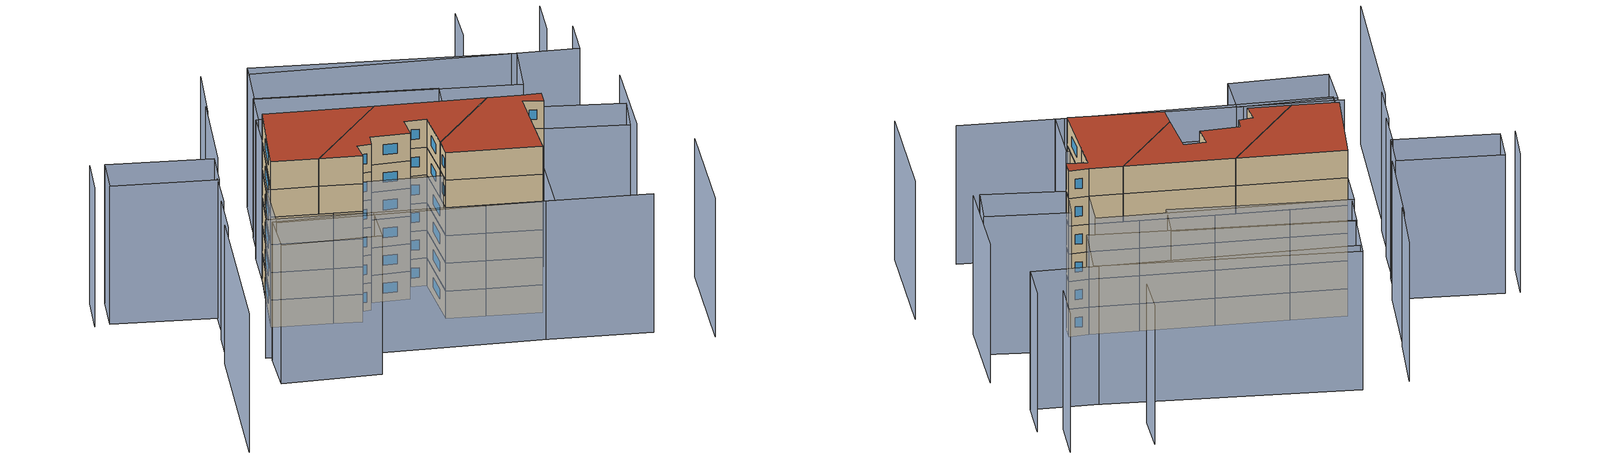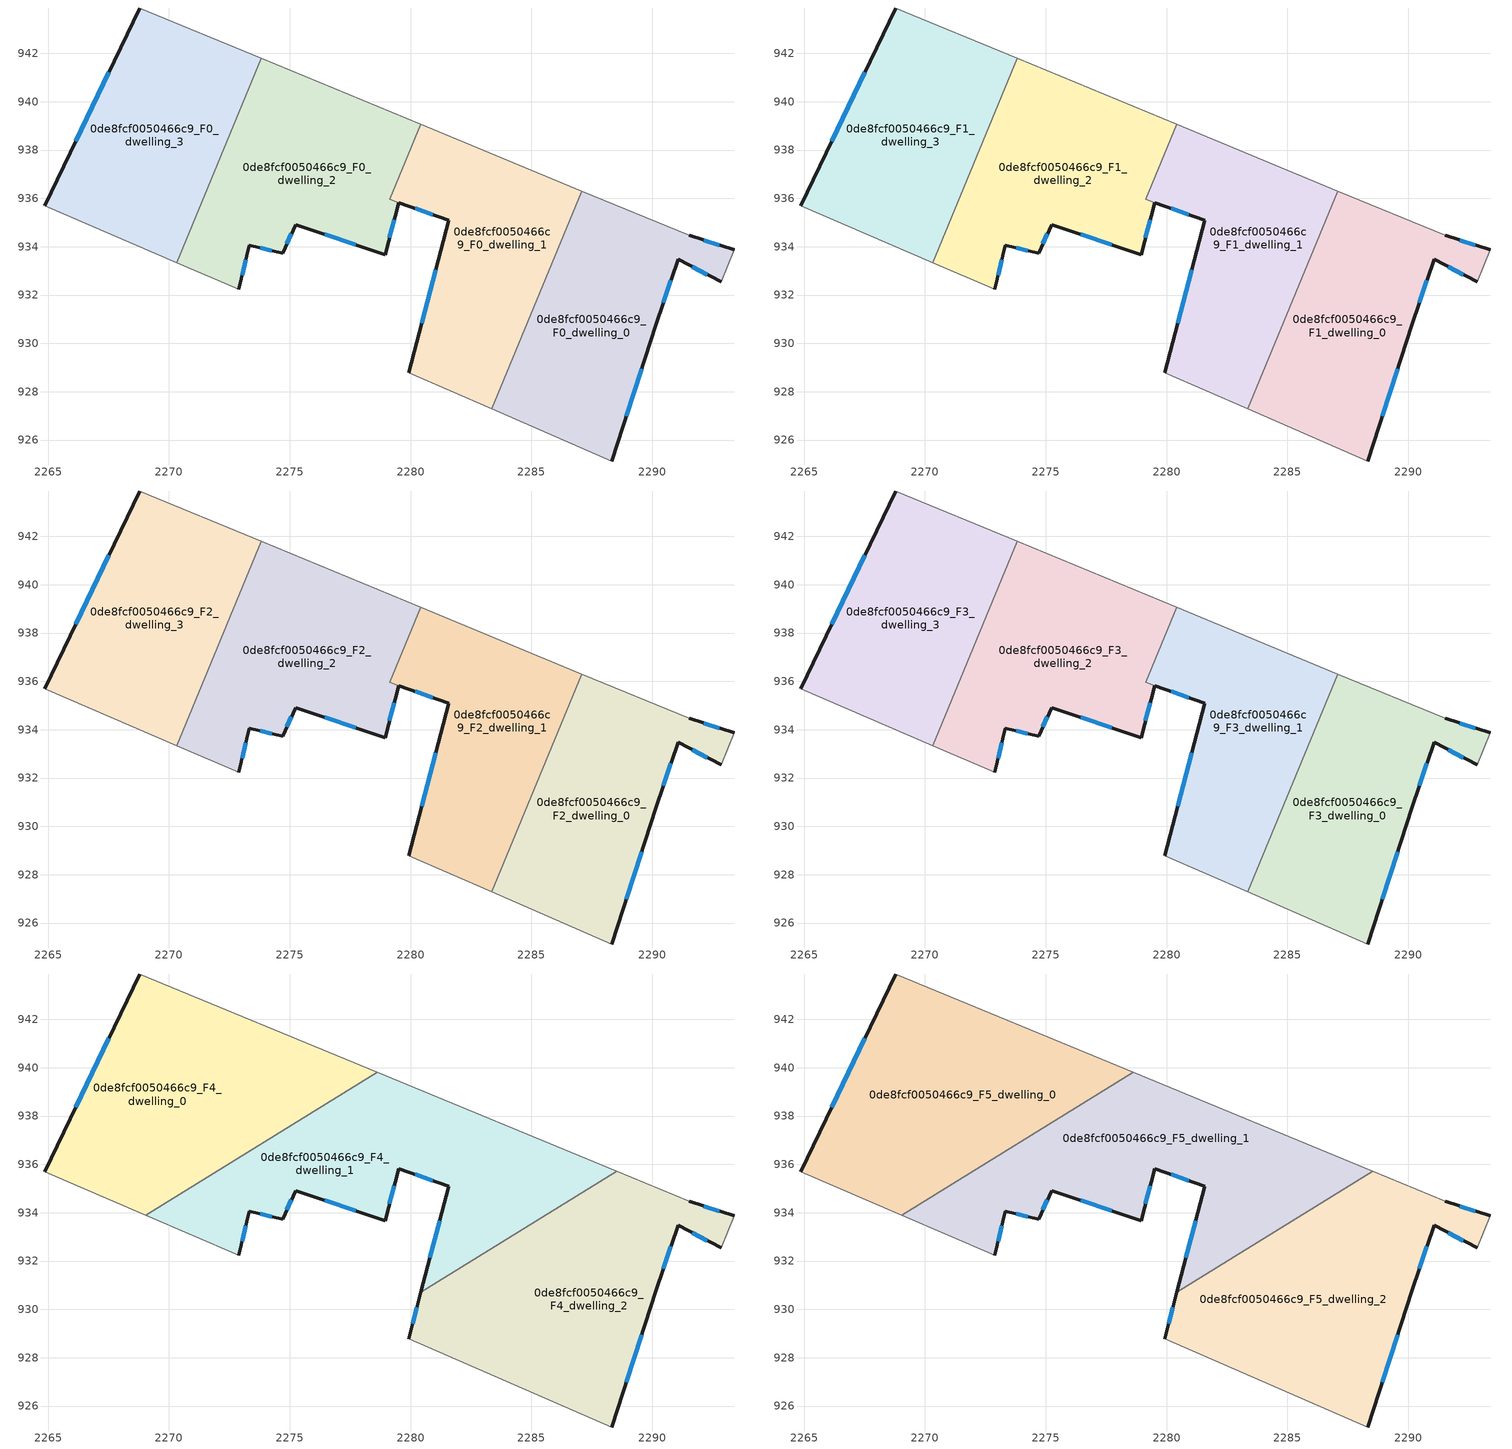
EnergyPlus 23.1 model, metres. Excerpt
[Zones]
0de8fcf0050466c9_F0_dwelling_0
 floor ground (EU_floor_Construction): 2293.38,933.87 2292.85,932.55 2291.07,933.48 2290.16,930.8 2288.32,925.13 2283.36,927.29 2287.09,936.3 2291.53,934.47 z0
 wall outside (EU_wall_Construction): 2288.32,925.13 2290.16,930.8 2291.07,933.48 2292.85,932.55 / 2293.38,933.87 2291.53,934.47 z0:3
 wall adiabatic (EU_wall_Construction): 2283.36,927.29 2288.32,925.13 / 2291.53,934.47 2287.09,936.3 / 2292.85,932.55 2293.38,933.87 z0:3
 wall to 0de8fcf0050466c9_F0_dwelling_1 (EU_wall_Construction): 2287.09,936.3 2283.36,927.29 z0:3
 window (EU_Window_Construction): 2291.65,933.17 2292.27,932.85 / 2290.46,931.67 2290.77,932.61 / 2288.92,926.98 2289.56,928.96 / 2292.78,934.07 2292.13,934.27 z0.98:2.02
0de8fcf0050466c9_F0_dwelling_1
 floor ground (EU_floor_Construction): 2287.09,936.3 2283.36,927.29 2279.92,928.79 2281.58,935.09 2279.52,935.82 2279.14,935.96 2280.43,939.06 z0
 wall outside (EU_wall_Construction): 2279.52,935.82 2281.58,935.09 2279.92,928.79 z0:3
 wall to 0de8fcf0050466c9_F0_dwelling_2 (EU_wall_Construction): 2279.14,935.96 2279.51,935.83 / 2280.43,939.06 2279.15,935.96 z0:3
 wall adiabatic (EU_wall_Construction): 2287.09,936.3 2280.43,939.06 / 2279.92,928.79 2283.36,927.29 z0:3
 window (EU_Window_Construction): 2281.04,933.04 2280.46,930.84 / 2280.19,935.59 2280.91,935.33 z0.98:2.02
0de8fcf0050466c9_F0_dwelling_2
 floor ground (EU_floor_Construction): 2280.43,939.06 2279.14,935.96 2279.51,935.83 2278.94,933.67 2275.24,934.92 2274.71,933.74 2273.32,934.07 2272.89,932.24 2270.32,933.34 2273.82,941.79 z0
 wall outside (EU_wall_Construction): 2272.89,932.24 2273.32,934.07 2274.71,933.74 2275.24,934.92 2278.94,933.67 2279.51,935.83 z0:3
 wall adiabatic (EU_wall_Construction): 2270.32,933.34 2272.89,932.24 / 2280.43,939.06 2273.82,941.79 z0:3
 wall to 0de8fcf0050466c9_F0_dwelling_3 (EU_wall_Construction): 2273.82,941.79 2270.32,933.34 z0:3
 window (EU_Window_Construction): 2276.45,934.51 2277.74,934.08 / 2274.89,934.12 2275.07,934.53 / 2273.78,933.96 2274.26,933.84 / 2273.03,932.83 2273.18,933.47 / 2279.13,934.37 2279.33,935.13 z0.98:2.02
0de8fcf0050466c9_F0_dwelling_3
 floor ground (EU_floor_Construction): 2273.82,941.79 2270.32,933.34 2264.87,935.7 2268.79,943.88 z0
 wall outside (EU_wall_Construction): 2268.79,943.88 2264.87,935.7 z0:3
 wall adiabatic (EU_wall_Construction): 2273.82,941.79 2268.79,943.88 / 2264.87,935.7 2270.32,933.34 z0:3
 window (EU_Window_Construction): 2267.51,941.22 2266.15,938.36 z0.98:2.02
0de8fcf0050466c9_F1_dwelling_0
 floor to 0de8fcf0050466c9_F0_dwelling_0 (EU_floor_Construction): 2293.38,933.87 2292.85,932.55 2291.07,933.48 2290.16,930.8 2288.32,925.13 2283.36,927.29 2287.09,936.3 2291.53,934.47 z3
 wall outside (EU_wall_Construction): 2288.32,925.13 2290.16,930.8 2291.07,933.48 2292.85,932.55 / 2293.38,933.87 2291.53,934.47 z3:6
 wall adiabatic (EU_wall_Construction): 2283.36,927.29 2288.32,925.13 / 2291.53,934.47 2287.09,936.3 / 2292.85,932.55 2293.38,933.87 z3:6
 wall to 0de8fcf0050466c9_F1_dwelling_1 (EU_wall_Construction): 2287.09,936.3 2283.36,927.29 z3:6
 window (EU_Window_Construction): 2291.65,933.17 2292.27,932.85 / 2290.46,931.67 2290.77,932.61 / 2288.92,926.98 2289.56,928.96 / 2292.78,934.07 2292.13,934.27 z3.98:5.02
0de8fcf0050466c9_F1_dwelling_1
 floor to 0de8fcf0050466c9_F0_dwelling_1 (EU_floor_Construction): 2287.09,936.3 2283.36,927.29 2279.92,928.79 2281.58,935.09 2279.52,935.82 2279.14,935.96 2280.43,939.06 z3
 wall outside (EU_wall_Construction): 2279.52,935.82 2281.58,935.09 2279.92,928.79 z3:6
 wall to 0de8fcf0050466c9_F1_dwelling_2 (EU_wall_Construction): 2279.14,935.96 2279.51,935.83 / 2280.43,939.06 2279.15,935.96 z3:6
 wall adiabatic (EU_wall_Construction): 2287.09,936.3 2280.43,939.06 / 2279.92,928.79 2283.36,927.29 z3:6
 window (EU_Window_Construction): 2281.04,933.04 2280.46,930.84 / 2280.19,935.59 2280.91,935.33 z3.98:5.02
0de8fcf0050466c9_F1_dwelling_2
 floor to 0de8fcf0050466c9_F0_dwelling_2 (EU_floor_Construction): 2280.43,939.06 2279.14,935.96 2279.51,935.83 2278.94,933.67 2275.24,934.92 2274.71,933.74 2273.32,934.07 2272.89,932.24 2270.32,933.34 2273.82,941.79 z3
 wall outside (EU_wall_Construction): 2272.89,932.24 2273.32,934.07 2274.71,933.74 2275.24,934.92 2278.94,933.67 2279.51,935.83 z3:6
 wall adiabatic (EU_wall_Construction): 2270.32,933.34 2272.89,932.24 / 2280.43,939.06 2273.82,941.79 z3:6
 wall to 0de8fcf0050466c9_F1_dwelling_3 (EU_wall_Construction): 2273.82,941.79 2270.32,933.34 z3:6
 window (EU_Window_Construction): 2276.45,934.51 2277.74,934.08 / 2274.89,934.12 2275.07,934.53 / 2273.78,933.96 2274.26,933.84 / 2273.03,932.83 2273.18,933.47 / 2279.13,934.37 2279.33,935.13 z3.98:5.02
0de8fcf0050466c9_F1_dwelling_3
 floor to 0de8fcf0050466c9_F0_dwelling_3 (EU_floor_Construction): 2273.82,941.79 2270.32,933.34 2264.87,935.7 2268.79,943.88 z3
 wall outside (EU_wall_Construction): 2268.79,943.88 2264.87,935.7 z3:6
 wall adiabatic (EU_wall_Construction): 2273.82,941.79 2268.79,943.88 / 2264.87,935.7 2270.32,933.34 z3:6
 window (EU_Window_Construction): 2267.51,941.22 2266.15,938.36 z3.98:5.02
0de8fcf0050466c9_F2_dwelling_0
 floor to 0de8fcf0050466c9_F1_dwelling_0 (EU_floor_Construction): 2293.38,933.87 2292.85,932.55 2291.07,933.48 2290.16,930.8 2288.32,925.13 2283.36,927.29 2287.09,936.3 2291.53,934.47 z6
 wall outside (EU_wall_Construction): 2288.32,925.13 2290.16,930.8 2291.07,933.48 2292.85,932.55 / 2293.38,933.87 2291.53,934.47 z6:9
 wall adiabatic (EU_wall_Construction): 2283.36,927.29 2288.32,925.13 / 2291.53,934.47 2287.09,936.3 / 2292.85,932.55 2293.38,933.87 z6:9
 wall to 0de8fcf0050466c9_F2_dwelling_1 (EU_wall_Construction): 2287.09,936.3 2283.36,927.29 z6:9
 window (EU_Window_Construction): 2291.65,933.17 2292.27,932.85 / 2290.46,931.67 2290.77,932.61 / 2288.92,926.98 2289.56,928.96 / 2292.78,934.07 2292.13,934.27 z6.98:8.02
0de8fcf0050466c9_F2_dwelling_1
 floor to 0de8fcf0050466c9_F1_dwelling_1 (EU_floor_Construction): 2287.09,936.3 2283.36,927.29 2279.92,928.79 2281.58,935.09 2279.52,935.82 2279.14,935.96 2280.43,939.06 z6
 wall outside (EU_wall_Construction): 2279.52,935.82 2281.58,935.09 2279.92,928.79 z6:9
 wall to 0de8fcf0050466c9_F2_dwelling_2 (EU_wall_Construction): 2279.14,935.96 2279.51,935.83 / 2280.43,939.06 2279.15,935.96 z6:9
 wall adiabatic (EU_wall_Construction): 2287.09,936.3 2280.43,939.06 / 2279.92,928.79 2283.36,927.29 z6:9
 window (EU_Window_Construction): 2281.04,933.04 2280.46,930.84 / 2280.19,935.59 2280.91,935.33 z6.98:8.02
0de8fcf0050466c9_F2_dwelling_2
 floor to 0de8fcf0050466c9_F1_dwelling_2 (EU_floor_Construction): 2280.43,939.06 2279.14,935.96 2279.51,935.83 2278.94,933.67 2275.24,934.92 2274.71,933.74 2273.32,934.07 2272.89,932.24 2270.32,933.34 2273.82,941.79 z6
 wall outside (EU_wall_Construction): 2272.89,932.24 2273.32,934.07 2274.71,933.74 2275.24,934.92 2278.94,933.67 2279.51,935.83 z6:9
 wall adiabatic (EU_wall_Construction): 2270.32,933.34 2272.89,932.24 / 2280.43,939.06 2273.82,941.79 z6:9
 wall to 0de8fcf0050466c9_F2_dwelling_3 (EU_wall_Construction): 2273.82,941.79 2270.32,933.34 z6:9
 window (EU_Window_Construction): 2276.45,934.51 2277.74,934.08 / 2274.89,934.12 2275.07,934.53 / 2273.78,933.96 2274.26,933.84 / 2273.03,932.83 2273.18,933.47 / 2279.13,934.37 2279.33,935.13 z6.98:8.02
0de8fcf0050466c9_F2_dwelling_3
 floor to 0de8fcf0050466c9_F1_dwelling_3 (EU_floor_Construction): 2273.82,941.79 2270.32,933.34 2264.87,935.7 2268.79,943.88 z6
 wall outside (EU_wall_Construction): 2268.79,943.88 2264.87,935.7 z6:9
 wall adiabatic (EU_wall_Construction): 2273.82,941.79 2268.79,943.88 / 2264.87,935.7 2270.32,933.34 z6:9
 window (EU_Window_Construction): 2267.51,941.22 2266.15,938.36 z6.98:8.02
0de8fcf0050466c9_F3_dwelling_0
 floor to 0de8fcf0050466c9_F2_dwelling_0 (EU_floor_Construction): 2293.38,933.87 2292.85,932.55 2291.07,933.48 2290.16,930.8 2288.32,925.13 2283.36,927.29 2287.09,936.3 2291.53,934.47 z9
 wall outside (EU_wall_Construction): 2288.32,925.13 2290.16,930.8 2291.07,933.48 2292.85,932.55 / 2293.38,933.87 2291.53,934.47 z9:12
 wall adiabatic (EU_wall_Construction): 2283.36,927.29 2288.32,925.13 / 2291.53,934.47 2287.09,936.3 / 2292.85,932.55 2293.38,933.87 z9:12
 wall to 0de8fcf0050466c9_F3_dwelling_1 (EU_wall_Construction): 2287.09,936.3 2283.36,927.29 z9:12
 window (EU_Window_Construction): 2291.65,933.17 2292.27,932.85 / 2290.46,931.67 2290.77,932.61 / 2288.92,926.98 2289.56,928.96 / 2292.78,934.07 2292.13,934.27 z9.98:11.02
0de8fcf0050466c9_F3_dwelling_1
 floor to 0de8fcf0050466c9_F2_dwelling_1 (EU_floor_Construction): 2287.09,936.3 2283.36,927.29 2279.92,928.79 2281.58,935.09 2279.52,935.82 2279.14,935.96 2280.43,939.06 z9
 wall outside (EU_wall_Construction): 2279.52,935.82 2281.58,935.09 2279.92,928.79 z9:12
 wall to 0de8fcf0050466c9_F3_dwelling_2 (EU_wall_Construction): 2279.14,935.96 2279.51,935.83 / 2280.43,939.06 2279.15,935.96 z9:12
 wall adiabatic (EU_wall_Construction): 2287.09,936.3 2280.43,939.06 / 2279.92,928.79 2283.36,927.29 z9:12
 window (EU_Window_Construction): 2281.04,933.04 2280.46,930.84 / 2280.19,935.59 2280.91,935.33 z9.98:11.02
0de8fcf0050466c9_F3_dwelling_2
 floor to 0de8fcf0050466c9_F2_dwelling_2 (EU_floor_Construction): 2280.43,939.06 2279.14,935.96 2279.51,935.83 2278.94,933.67 2275.24,934.92 2274.71,933.74 2273.32,934.07 2272.89,932.24 2270.32,933.34 2273.82,941.79 z9
 wall outside (EU_wall_Construction): 2272.89,932.24 2273.32,934.07 2274.71,933.74 2275.24,934.92 2278.94,933.67 2279.51,935.83 z9:12
 wall adiabatic (EU_wall_Construction): 2270.32,933.34 2272.89,932.24 / 2280.43,939.06 2273.82,941.79 z9:12
 wall to 0de8fcf0050466c9_F3_dwelling_3 (EU_wall_Construction): 2273.82,941.79 2270.32,933.34 z9:12
 window (EU_Window_Construction): 2276.45,934.51 2277.74,934.08 / 2274.89,934.12 2275.07,934.53 / 2273.78,933.96 2274.26,933.84 / 2273.03,932.83 2273.18,933.47 / 2279.13,934.37 2279.33,935.13 z9.98:11.02
0de8fcf0050466c9_F3_dwelling_3
 floor to 0de8fcf0050466c9_F2_dwelling_3 (EU_floor_Construction): 2273.82,941.79 2270.32,933.34 2264.87,935.7 2268.79,943.88 z9
 wall outside (EU_wall_Construction): 2268.79,943.88 2264.87,935.7 z9:12
 wall adiabatic (EU_wall_Construction): 2273.82,941.79 2268.79,943.88 / 2264.87,935.7 2270.32,933.34 z9:12
 window (EU_Window_Construction): 2267.51,941.22 2266.15,938.36 z9.98:11.02
0de8fcf0050466c9_F4_dwelling_0
 floor to 0de8fcf0050466c9_F3_dwelling_3 (EU_floor_Construction): 2273.82,941.79 2271.07,935.15 2269.04,933.9 2264.87,935.7 2268.79,943.88 z12
 floor to 0de8fcf0050466c9_F3_dwelling_2 (EU_floor_Construction): 2278.62,939.81 2271.07,935.15 2273.82,941.79 z12
 wall outside (EU_wall_Construction): 2268.79,943.88 2264.87,935.7 z12:15
 wall adiabatic (EU_wall_Construction): 2278.62,939.81 2268.79,943.88 / 2264.87,935.7 2269.04,933.9 z12:15
 wall to 0de8fcf0050466c9_F4_dwelling_1 (EU_wall_Construction): 2269.04,933.9 2278.62,939.81 z12:15
 window (EU_Window_Construction): 2267.51,941.22 2266.15,938.36 z12.98:14.02
0de8fcf0050466c9_F4_dwelling_1
 floor to 0de8fcf0050466c9_F3_dwelling_1 (EU_floor_Construction): 2287.09,936.3 2286.27,934.32 2280.43,930.71 2281.58,935.09 2279.15,935.96 2280.43,939.06 z12
 floor to 0de8fcf0050466c9_F3_dwelling_2 (EU_floor_Construction): 2280.43,939.06 2279.15,935.96 2279.51,935.83 2278.94,933.67 2275.24,934.92 2274.71,933.74 2273.32,934.07 2272.89,932.24 2270.33,933.34 2271.07,935.15 2278.62,939.81 z12
 floor to 0de8fcf0050466c9_F3_dwelling_0 (EU_floor_Construction): 2288.53,935.71 2286.27,934.32 2287.09,936.3 z12
 floor to 0de8fcf0050466c9_F3_dwelling_3 (EU_floor_Construction): 2271.07,935.15 2270.33,933.34 2269.04,933.9 z12
 wall outside (EU_wall_Construction): 2272.89,932.24 2273.32,934.07 2274.71,933.74 2275.24,934.92 2278.94,933.67 2279.51,935.83 2281.58,935.09 2280.43,930.71 z12:15
 wall adiabatic (EU_wall_Construction): 2269.04,933.9 2272.89,932.24 / 2288.53,935.71 2278.62,939.81 z12:15
 wall to 0de8fcf0050466c9_F4_dwelling_2 (EU_wall_Construction): 2280.43,930.71 2288.53,935.71 z12:15
 window (EU_Window_Construction): 2279.13,934.37 2279.33,935.13 / 2276.45,934.51 2277.74,934.08 / 2274.89,934.12 2275.07,934.53 / 2273.78,933.96 2274.26,933.84 / 2273.03,932.83 2273.18,933.47 / 2281.21,933.67 2280.8,932.13 / 2280.19,935.59 2280.91,935.33 z12.98:14.02
0de8fcf0050466c9_F4_dwelling_2
 floor to 0de8fcf0050466c9_F3_dwelling_0 (EU_floor_Construction): 2293.38,933.87 2292.85,932.55 2291.07,933.48 2290.16,930.8 2288.32,925.13 2283.36,927.29 2286.27,934.32 2288.53,935.71 2291.53,934.47 z12
 floor to 0de8fcf0050466c9_F3_dwelling_1 (EU_floor_Construction): 2286.27,934.32 2283.36,927.29 2279.92,928.79 2280.43,930.71 z12
 wall outside (EU_wall_Construction): 2288.32,925.13 2290.16,930.8 2291.07,933.48 2292.85,932.55 / 2280.43,930.71 2279.92,928.79 / 2293.38,933.87 2291.53,934.47 z12:15
 wall adiabatic (EU_wall_Construction): 2279.92,928.79 2288.32,925.13 / 2291.53,934.47 2288.53,935.71 / 2292.85,932.55 2293.38,933.87 z12:15
 window (EU_Window_Construction): 2290.46,931.67 2290.77,932.61 / 2288.92,926.98 2289.56,928.96 / 2280.26,930.08 2280.09,929.41 / 2292.78,934.07 2292.13,934.27 / 2291.65,933.17 2292.27,932.85 z12.98:14.02
0de8fcf0050466c9_F5_dwelling_0
 floor to 0de8fcf0050466c9_F4_dwelling_0 (EU_floor_Construction): 2278.62,939.81 2269.04,933.9 2264.87,935.7 2268.79,943.88 z15
 wall outside (EU_wall_Construction): 2268.79,943.88 2264.87,935.7 z15:18
 wall adiabatic (EU_wall_Construction): 2278.62,939.81 2268.79,943.88 / 2264.87,935.7 2269.04,933.9 z15:18
 wall to 0de8fcf0050466c9_F5_dwelling_1 (EU_wall_Construction): 2269.04,933.9 2278.62,939.81 z15:18
 window (EU_Window_Construction): 2267.51,941.22 2266.15,938.36 z15.98:17.02
 roof outside (EU_roof_Construction): 2278.62,939.81 2268.79,943.88 2264.87,935.7 2269.04,933.9 z18
0de8fcf0050466c9_F5_dwelling_1
 floor to 0de8fcf0050466c9_F4_dwelling_1 (EU_floor_Construction): 2288.53,935.71 2280.43,930.71 2281.58,935.09 2279.51,935.83 2278.94,933.67 2275.24,934.92 2274.71,933.74 2273.32,934.07 2272.89,932.24 2269.04,933.9 2278.62,939.81 z15
 wall outside (EU_wall_Construction): 2272.89,932.24 2273.32,934.07 2274.71,933.74 2275.24,934.92 2278.94,933.67 2279.51,935.83 2281.58,935.09 2280.43,930.71 z15:18
 wall adiabatic (EU_wall_Construction): 2269.04,933.9 2272.89,932.24 / 2288.53,935.71 2278.62,939.81 z15:18
 wall to 0de8fcf0050466c9_F5_dwelling_2 (EU_wall_Construction): 2280.43,930.71 2288.53,935.71 z15:18
 window (EU_Window_Construction): 2279.13,934.37 2279.33,935.13 / 2276.45,934.51 2277.74,934.08 / 2274.89,934.12 2275.07,934.53 / 2273.78,933.96 2274.26,933.84 / 2273.03,932.83 2273.18,933.47 / 2281.21,933.67 2280.8,932.13 / 2280.19,935.59 2280.91,935.33 z15.98:17.02
 roof outside (EU_roof_Construction): 2288.53,935.71 2278.62,939.81 2269.04,933.9 2272.89,932.24 2273.32,934.07 2274.71,933.74 2275.24,934.92 2278.94,933.67 2279.51,935.83 2281.58,935.09 2280.43,930.71 z18
0de8fcf0050466c9_F5_dwelling_2
 floor to 0de8fcf0050466c9_F4_dwelling_2 (EU_floor_Construction): 2293.38,933.87 2292.85,932.55 2291.07,933.48 2290.16,930.8 2288.32,925.13 2279.92,928.79 2280.43,930.71 2288.53,935.71 2291.53,934.47 z15
 wall outside (EU_wall_Construction): 2288.32,925.13 2290.16,930.8 2291.07,933.48 2292.85,932.55 / 2280.43,930.71 2279.92,928.79 / 2293.38,933.87 2291.53,934.47 z15:18
 wall adiabatic (EU_wall_Construction): 2279.92,928.79 2288.32,925.13 / 2291.53,934.47 2288.53,935.71 / 2292.85,932.55 2293.38,933.87 z15:18
 window (EU_Window_Construction): 2290.46,931.67 2290.77,932.61 / 2288.92,926.98 2289.56,928.96 / 2280.26,930.08 2280.09,929.41 / 2292.78,934.07 2292.13,934.27 / 2291.65,933.17 2292.27,932.85 z15.98:17.02
 roof outside (EU_roof_Construction): 2288.32,925.13 2290.16,930.8 2291.07,933.48 2292.85,932.55 2293.38,933.87 2291.53,934.47 2288.53,935.71 2280.43,930.71 2279.92,928.79 z18
shading: 2261.5,931 2295.38,916.58 / 2299.94,912.92 2304.09,923.62 / 2257.69,932.09 2251.12,916.54 / 2300.8,928.82 2304.13,937.54 / 2259.7,936.15 2257.77,931.61 / 2261.6,940.03 2259.91,936.06 / 2302.73,948.63 2304.36,952.64 / 2252.55,948.3 2250.77,944.37 / 2305.06,947.72 2303.54,943.87 / 2303.54,943.87 2274.31,955.43 / 2267.62,952.33 2263.58,943.3 / 2296.8,955.43 2295.33,951.57 / 2270.12,957.43 2267.31,951.4 / 2269.37,922.79 2260.3,926.1 / 2260.3,926.1 2261.85,930.33 / 2261.85,930.33 2270.91,927.03 / 2270.91,927.03 2269.37,922.79 / 2286.74,920.28 2262.16,930.02 / 2262.16,930.02 2264.48,935.85 / 2264.48,935.85 2289.06,926.11 / 2289.06,926.11 2286.74,920.28 / 2294.54,936.27 2301.97,932.69 / 2301.97,932.69 2300.19,928.98 / 2300.19,928.98 2292.75,932.56 / 2292.75,932.56 2294.54,936.27 / 2291.53,934.47 2268.79,943.88 / 2268.79,943.88 2270.37,947.7 / 2270.37,947.7 2293.11,938.29 / 2293.11,938.29 2291.53,934.47 / 2253.83,947.66 2263.27,943.44 / 2263.27,943.44 2261.63,939.78 / 2261.63,939.78 2252.19,944.01 / 2252.19,944.01 2253.83,947.66 / 2286.57,940.4 2270.57,947.62 / 2270.57,947.62 2272.23,951.3 / 2272.23,951.3 2288.23,944.08 / 2288.23,944.08 2286.57,940.4 / 2295.48,940.7 2272.28,951.21 / 2272.28,951.21 2274.72,956.58 / 2274.72,956.58 2297.92,946.07 / 2297.92,946.07 2295.48,940.7 z0:15
[Building]
EU S2 Campaign: North Axis=0; Terrain=City; Solar Distribution=FullExterior
[Site:Location]
Bologna: Latitude=44.5; Longitude=11.25; Time Zone=1; Elevation=37
[SizingPeriod:WeatherFileDays]
AnnualSizingPeriod: Begin Month=1; Begin Day of Month=1; End Month=12; End Day of Month=31; Day of Week for Start Day=Monday; Use Weather File Daylight Saving Period=No; Use Weather File Rain and Snow Indicators=No
[MATERIAL]
EU_InternalMass_Material: Roughness=MediumRough; Thickness=0.1; Conductivity=1; Density=1800; Specific Heat=900; Thermal Absorptance=0.9; Solar Absorptance=0.7; Visible Absorptance=0.7
[MATERIAL:NOMASS] Roughness=MediumRough; Thermal Absorptance=0.9; Solar Absorptance=0.7; Visible Absorptance=0.7
Name | Thermal Resistance
EU_wall_NoMass | 0.905828
EU_roof_NoMass | 0.37593
EU_floor_NoMass | 0.67114
[WINDOWMATERIAL:SIMPLEGLAZINGSYSTEM]
EU_Window_SimpleGlazing: UFactor=4.52486; Solar Heat Gain Coefficient=0.85; Visible Transmittance=0.85
[CONSTRUCTION]
EU_wall_Construction: EU_wall_NoMass
EU_roof_Construction: EU_roof_NoMass
EU_floor_Construction: EU_floor_NoMass
EU_Window_Construction: EU_Window_SimpleGlazing
EU_InternalMass_Construction: EU_InternalMass_Material
[ZONE] Type=1; Multiplier=1; Ceiling Height=autocalculate; Floor Area=autocalculate; Part of Total Floor Area=Yes
Name | Volume
0de8fcf0050466c9_F0_dwelling_0; 0de8fcf0050466c9_F1_dwelling_0; 0de8fcf0050466c9_F2_dwelling_0; 0de8fcf0050466c9_F3_dwelling_0 | 155.518
0de8fcf0050466c9_F4_dwelling_0; 0de8fcf0050466c9_F5_dwelling_0 | 207.367
0de8fcf0050466c9_F0_dwelling_1; 0de8fcf0050466c9_F1_dwelling_1; 0de8fcf0050466c9_F2_dwelling_1; 0de8fcf0050466c9_F3_dwelling_1 | 151.909
0de8fcf0050466c9_F4_dwelling_1; 0de8fcf0050466c9_F5_dwelling_1 | 207.382
0de8fcf0050466c9_F0_dwelling_2; 0de8fcf0050466c9_F1_dwelling_2; 0de8fcf0050466c9_F2_dwelling_2; 0de8fcf0050466c9_F3_dwelling_2 | 159.171
0de8fcf0050466c9_F4_dwelling_2; 0de8fcf0050466c9_F5_dwelling_2 | 207.373
0de8fcf0050466c9_F0_dwelling_3; 0de8fcf0050466c9_F1_dwelling_3; 0de8fcf0050466c9_F2_dwelling_3; 0de8fcf0050466c9_F3_dwelling_3 | 155.511
[INTERNALMASS] Construction=EU_InternalMass_Construction
Name | Zone or ZoneList | Surface Area
0de8fcf0050466c9_F0_dwelling_0_EU_InternalMass | 0de8fcf0050466c9_F0_dwelling_0 | 51.8395
0de8fcf0050466c9_F0_dwelling_1_EU_InternalMass | 0de8fcf0050466c9_F0_dwelling_1 | 50.6362
0de8fcf0050466c9_F0_dwelling_2_EU_InternalMass | 0de8fcf0050466c9_F0_dwelling_2 | 53.0574
0de8fcf0050466c9_F0_dwelling_3_EU_InternalMass | 0de8fcf0050466c9_F0_dwelling_3 | 51.8373
0de8fcf0050466c9_F1_dwelling_0_EU_InternalMass | 0de8fcf0050466c9_F1_dwelling_0 | 51.8395
0de8fcf0050466c9_F1_dwelling_1_EU_InternalMass | 0de8fcf0050466c9_F1_dwelling_1 | 50.6362
0de8fcf0050466c9_F1_dwelling_2_EU_InternalMass | 0de8fcf0050466c9_F1_dwelling_2 | 53.0574
0de8fcf0050466c9_F1_dwelling_3_EU_InternalMass | 0de8fcf0050466c9_F1_dwelling_3 | 51.8373
0de8fcf0050466c9_F2_dwelling_0_EU_InternalMass | 0de8fcf0050466c9_F2_dwelling_0 | 51.8395
0de8fcf0050466c9_F2_dwelling_1_EU_InternalMass | 0de8fcf0050466c9_F2_dwelling_1 | 50.6362
0de8fcf0050466c9_F2_dwelling_2_EU_InternalMass | 0de8fcf0050466c9_F2_dwelling_2 | 53.0574
0de8fcf0050466c9_F2_dwelling_3_EU_InternalMass | 0de8fcf0050466c9_F2_dwelling_3 | 51.8373
0de8fcf0050466c9_F3_dwelling_0_EU_InternalMass | 0de8fcf0050466c9_F3_dwelling_0 | 51.8395
0de8fcf0050466c9_F3_dwelling_1_EU_InternalMass | 0de8fcf0050466c9_F3_dwelling_1 | 50.6362
0de8fcf0050466c9_F3_dwelling_2_EU_InternalMass | 0de8fcf0050466c9_F3_dwelling_2 | 53.0574
0de8fcf0050466c9_F3_dwelling_3_EU_InternalMass | 0de8fcf0050466c9_F3_dwelling_3 | 51.8373
0de8fcf0050466c9_F4_dwelling_0_EU_InternalMass | 0de8fcf0050466c9_F4_dwelling_0 | 69.1223
0de8fcf0050466c9_F4_dwelling_1_EU_InternalMass | 0de8fcf0050466c9_F4_dwelling_1 | 69.1278
0de8fcf0050466c9_F4_dwelling_2_EU_InternalMass | 0de8fcf0050466c9_F4_dwelling_2 | 69.1246
0de8fcf0050466c9_F5_dwelling_0_EU_InternalMass | 0de8fcf0050466c9_F5_dwelling_0 | 69.1223
0de8fcf0050466c9_F5_dwelling_1_EU_InternalMass | 0de8fcf0050466c9_F5_dwelling_1 | 69.1278
0de8fcf0050466c9_F5_dwelling_2_EU_InternalMass | 0de8fcf0050466c9_F5_dwelling_2 | 69.1246
[OTHEREQUIPMENT] Fuel Type=Electricity; Design Level Calculation Method=Watts/Area; Power per Zone Floor Area=1; Fraction Latent=0; Fraction Radiant=0; Fraction Lost=0; Carbon Dioxide Generation Rate=0; EndUse Subcategory=EU_Step8_InternalGains
Name | Zone or ZoneList or Space or SpaceList | Schedule
EU_Step8_InternalGain_0de8fcf0050466c9_F0_dwelling_0_f000 | 0de8fcf0050466c9_F0_dwelling_0 | EU_Step8_GainSchedule_0de8fcf0050466c9_F0_dwelling_0_f000
EU_Step8_InternalGain_0de8fcf0050466c9_F0_dwelling_1_f000 | 0de8fcf0050466c9_F0_dwelling_1 | EU_Step8_GainSchedule_0de8fcf0050466c9_F0_dwelling_1_f000
EU_Step8_InternalGain_0de8fcf0050466c9_F0_dwelling_2_f000 | 0de8fcf0050466c9_F0_dwelling_2 | EU_Step8_GainSchedule_0de8fcf0050466c9_F0_dwelling_2_f000
EU_Step8_InternalGain_0de8fcf0050466c9_F0_dwelling_3_f000 | 0de8fcf0050466c9_F0_dwelling_3 | EU_Step8_GainSchedule_0de8fcf0050466c9_F0_dwelling_3_f000
EU_Step8_InternalGain_0de8fcf0050466c9_F1_dwelling_0_f000 | 0de8fcf0050466c9_F1_dwelling_0 | EU_Step8_GainSchedule_0de8fcf0050466c9_F1_dwelling_0_f000
EU_Step8_InternalGain_0de8fcf0050466c9_F1_dwelling_1_f000 | 0de8fcf0050466c9_F1_dwelling_1 | EU_Step8_GainSchedule_0de8fcf0050466c9_F1_dwelling_1_f000
EU_Step8_InternalGain_0de8fcf0050466c9_F1_dwelling_2_f000 | 0de8fcf0050466c9_F1_dwelling_2 | EU_Step8_GainSchedule_0de8fcf0050466c9_F1_dwelling_2_f000
EU_Step8_InternalGain_0de8fcf0050466c9_F1_dwelling_3_f000 | 0de8fcf0050466c9_F1_dwelling_3 | EU_Step8_GainSchedule_0de8fcf0050466c9_F1_dwelling_3_f000
EU_Step8_InternalGain_0de8fcf0050466c9_F2_dwelling_0_f000 | 0de8fcf0050466c9_F2_dwelling_0 | EU_Step8_GainSchedule_0de8fcf0050466c9_F2_dwelling_0_f000
EU_Step8_InternalGain_0de8fcf0050466c9_F2_dwelling_1_f000 | 0de8fcf0050466c9_F2_dwelling_1 | EU_Step8_GainSchedule_0de8fcf0050466c9_F2_dwelling_1_f000
EU_Step8_InternalGain_0de8fcf0050466c9_F2_dwelling_2_f000 | 0de8fcf0050466c9_F2_dwelling_2 | EU_Step8_GainSchedule_0de8fcf0050466c9_F2_dwelling_2_f000
EU_Step8_InternalGain_0de8fcf0050466c9_F2_dwelling_3_f000 | 0de8fcf0050466c9_F2_dwelling_3 | EU_Step8_GainSchedule_0de8fcf0050466c9_F2_dwelling_3_f000
EU_Step8_InternalGain_0de8fcf0050466c9_F3_dwelling_0_f000 | 0de8fcf0050466c9_F3_dwelling_0 | EU_Step8_GainSchedule_0de8fcf0050466c9_F3_dwelling_0_f000
EU_Step8_InternalGain_0de8fcf0050466c9_F3_dwelling_1_f000 | 0de8fcf0050466c9_F3_dwelling_1 | EU_Step8_GainSchedule_0de8fcf0050466c9_F3_dwelling_1_f000
EU_Step8_InternalGain_0de8fcf0050466c9_F3_dwelling_2_f000 | 0de8fcf0050466c9_F3_dwelling_2 | EU_Step8_GainSchedule_0de8fcf0050466c9_F3_dwelling_2_f000
EU_Step8_InternalGain_0de8fcf0050466c9_F3_dwelling_3_f000 | 0de8fcf0050466c9_F3_dwelling_3 | EU_Step8_GainSchedule_0de8fcf0050466c9_F3_dwelling_3_f000
EU_Step8_InternalGain_0de8fcf0050466c9_F4_dwelling_0_f000 | 0de8fcf0050466c9_F4_dwelling_0 | EU_Step8_GainSchedule_0de8fcf0050466c9_F4_dwelling_0_f000
EU_Step8_InternalGain_0de8fcf0050466c9_F4_dwelling_1_f000 | 0de8fcf0050466c9_F4_dwelling_1 | EU_Step8_GainSchedule_0de8fcf0050466c9_F4_dwelling_1_f000
EU_Step8_InternalGain_0de8fcf0050466c9_F4_dwelling_2_f000 | 0de8fcf0050466c9_F4_dwelling_2 | EU_Step8_GainSchedule_0de8fcf0050466c9_F4_dwelling_2_f000
EU_Step8_InternalGain_0de8fcf0050466c9_F5_dwelling_0_f000 | 0de8fcf0050466c9_F5_dwelling_0 | EU_Step8_GainSchedule_0de8fcf0050466c9_F5_dwelling_0_f000
EU_Step8_InternalGain_0de8fcf0050466c9_F5_dwelling_1_f000 | 0de8fcf0050466c9_F5_dwelling_1 | EU_Step8_GainSchedule_0de8fcf0050466c9_F5_dwelling_1_f000
EU_Step8_InternalGain_0de8fcf0050466c9_F5_dwelling_2_f000 | 0de8fcf0050466c9_F5_dwelling_2 | EU_Step8_GainSchedule_0de8fcf0050466c9_F5_dwelling_2_f000
[ZONEVENTILATION:DESIGNFLOWRATE] Schedule=EU_AlwaysOn; Design Flow Rate Calculation Method=AirChanges/Hour; Air Changes per Hour=0.73129; Ventilation Type=Natural; Fan Pressure Rise=0; Fan Total Efficiency=1; Constant Term Coefficient=1; Temperature Term Coefficient=0; Velocity Term Coefficient=0; Velocity Squared Term Coefficient=0; Minimum Indoor Temperature=-100; Maximum Indoor Temperature=100; Delta Temperature=-100; Minimum Outdoor Temperature=-100; Maximum Outdoor Temperature=100; Maximum Wind Speed=40
Name | Zone or ZoneList or Space or SpaceList
EU_ConstantAir_0de8fcf0050466c9_F0_dwelling_0 | 0de8fcf0050466c9_F0_dwelling_0
EU_ConstantAir_0de8fcf0050466c9_F0_dwelling_1 | 0de8fcf0050466c9_F0_dwelling_1
EU_ConstantAir_0de8fcf0050466c9_F0_dwelling_2 | 0de8fcf0050466c9_F0_dwelling_2
EU_ConstantAir_0de8fcf0050466c9_F0_dwelling_3 | 0de8fcf0050466c9_F0_dwelling_3
EU_ConstantAir_0de8fcf0050466c9_F1_dwelling_0 | 0de8fcf0050466c9_F1_dwelling_0
EU_ConstantAir_0de8fcf0050466c9_F1_dwelling_1 | 0de8fcf0050466c9_F1_dwelling_1
EU_ConstantAir_0de8fcf0050466c9_F1_dwelling_2 | 0de8fcf0050466c9_F1_dwelling_2
EU_ConstantAir_0de8fcf0050466c9_F1_dwelling_3 | 0de8fcf0050466c9_F1_dwelling_3
EU_ConstantAir_0de8fcf0050466c9_F2_dwelling_0 | 0de8fcf0050466c9_F2_dwelling_0
EU_ConstantAir_0de8fcf0050466c9_F2_dwelling_1 | 0de8fcf0050466c9_F2_dwelling_1
EU_ConstantAir_0de8fcf0050466c9_F2_dwelling_2 | 0de8fcf0050466c9_F2_dwelling_2
EU_ConstantAir_0de8fcf0050466c9_F2_dwelling_3 | 0de8fcf0050466c9_F2_dwelling_3
EU_ConstantAir_0de8fcf0050466c9_F3_dwelling_0 | 0de8fcf0050466c9_F3_dwelling_0
EU_ConstantAir_0de8fcf0050466c9_F3_dwelling_1 | 0de8fcf0050466c9_F3_dwelling_1
EU_ConstantAir_0de8fcf0050466c9_F3_dwelling_2 | 0de8fcf0050466c9_F3_dwelling_2
EU_ConstantAir_0de8fcf0050466c9_F3_dwelling_3 | 0de8fcf0050466c9_F3_dwelling_3
EU_ConstantAir_0de8fcf0050466c9_F4_dwelling_0 | 0de8fcf0050466c9_F4_dwelling_0
EU_ConstantAir_0de8fcf0050466c9_F4_dwelling_1 | 0de8fcf0050466c9_F4_dwelling_1
EU_ConstantAir_0de8fcf0050466c9_F4_dwelling_2 | 0de8fcf0050466c9_F4_dwelling_2
EU_ConstantAir_0de8fcf0050466c9_F5_dwelling_0 | 0de8fcf0050466c9_F5_dwelling_0
EU_ConstantAir_0de8fcf0050466c9_F5_dwelling_1 | 0de8fcf0050466c9_F5_dwelling_1
EU_ConstantAir_0de8fcf0050466c9_F5_dwelling_2 | 0de8fcf0050466c9_F5_dwelling_2
[HVACTEMPLATE:THERMOSTAT] Constant Heating Setpoint=20; Constant Cooling Setpoint=50
EU_HeatOnly_0de8fcf0050466c9_F0_dwelling_0; EU_HeatOnly_0de8fcf0050466c9_F0_dwelling_1; EU_HeatOnly_0de8fcf0050466c9_F0_dwelling_2; EU_HeatOnly_0de8fcf0050466c9_F0_dwelling_3; EU_HeatOnly_0de8fcf0050466c9_F1_dwelling_0; EU_HeatOnly_0de8fcf0050466c9_F1_dwelling_1; EU_HeatOnly_0de8fcf0050466c9_F1_dwelling_2; EU_HeatOnly_0de8fcf0050466c9_F1_dwelling_3; EU_HeatOnly_0de8fcf0050466c9_F2_dwelling_0; EU_HeatOnly_0de8fcf0050466c9_F2_dwelling_1; EU_HeatOnly_0de8fcf0050466c9_F2_dwelling_2; EU_HeatOnly_0de8fcf0050466c9_F2_dwelling_3; EU_HeatOnly_0de8fcf0050466c9_F3_dwelling_0; EU_HeatOnly_0de8fcf0050466c9_F3_dwelling_1; EU_HeatOnly_0de8fcf0050466c9_F3_dwelling_2; EU_HeatOnly_0de8fcf0050466c9_F3_dwelling_3; EU_HeatOnly_0de8fcf0050466c9_F4_dwelling_0; EU_HeatOnly_0de8fcf0050466c9_F4_dwelling_1; EU_HeatOnly_0de8fcf0050466c9_F4_dwelling_2; EU_HeatOnly_0de8fcf0050466c9_F5_dwelling_0; EU_HeatOnly_0de8fcf0050466c9_F5_dwelling_1; EU_HeatOnly_0de8fcf0050466c9_F5_dwelling_2
[HVACTEMPLATE:ZONE:IDEALLOADSAIRSYSTEM] System Availability Schedule=EU_AlwaysOn; Maximum Heating Supply Air Temperature=50; Minimum Cooling Supply Air Temperature=13; Maximum Heating Supply Air Humidity Ratio=0.0156; Minimum Cooling Supply Air Humidity Ratio=0.0077; Heating Limit=NoLimit; Cooling Limit=NoLimit; Heating Availability Schedule=EU_AlwaysOn; Cooling Availability Schedule=EU_CoolingOff; Dehumidification Control Type=ConstantSensibleHeatRatio; Cooling Sensible Heat Ratio=0.7; Dehumidification Setpoint=60; Humidification Control Type=None; Humidification Setpoint=30; Outdoor Air Method=None; Outdoor Air Flow Rate per Person=0.00944; Outdoor Air Flow Rate per Zone Floor Area=0; Outdoor Air Flow Rate per Zone=0; Demand Controlled Ventilation Type=None; Outdoor Air Economizer Type=NoEconomizer; Heat Recovery Type=None; Sensible Heat Recovery Effectiveness=0.7; Latent Heat Recovery Effectiveness=0.65
Name | Template Thermostat
0de8fcf0050466c9_F0_dwelling_0 | EU_HeatOnly_0de8fcf0050466c9_F0_dwelling_0
0de8fcf0050466c9_F0_dwelling_1 | EU_HeatOnly_0de8fcf0050466c9_F0_dwelling_1
0de8fcf0050466c9_F0_dwelling_2 | EU_HeatOnly_0de8fcf0050466c9_F0_dwelling_2
0de8fcf0050466c9_F0_dwelling_3 | EU_HeatOnly_0de8fcf0050466c9_F0_dwelling_3
0de8fcf0050466c9_F1_dwelling_0 | EU_HeatOnly_0de8fcf0050466c9_F1_dwelling_0
0de8fcf0050466c9_F1_dwelling_1 | EU_HeatOnly_0de8fcf0050466c9_F1_dwelling_1
0de8fcf0050466c9_F1_dwelling_2 | EU_HeatOnly_0de8fcf0050466c9_F1_dwelling_2
0de8fcf0050466c9_F1_dwelling_3 | EU_HeatOnly_0de8fcf0050466c9_F1_dwelling_3
0de8fcf0050466c9_F2_dwelling_0 | EU_HeatOnly_0de8fcf0050466c9_F2_dwelling_0
0de8fcf0050466c9_F2_dwelling_1 | EU_HeatOnly_0de8fcf0050466c9_F2_dwelling_1
0de8fcf0050466c9_F2_dwelling_2 | EU_HeatOnly_0de8fcf0050466c9_F2_dwelling_2
0de8fcf0050466c9_F2_dwelling_3 | EU_HeatOnly_0de8fcf0050466c9_F2_dwelling_3
0de8fcf0050466c9_F3_dwelling_0 | EU_HeatOnly_0de8fcf0050466c9_F3_dwelling_0
0de8fcf0050466c9_F3_dwelling_1 | EU_HeatOnly_0de8fcf0050466c9_F3_dwelling_1
0de8fcf0050466c9_F3_dwelling_2 | EU_HeatOnly_0de8fcf0050466c9_F3_dwelling_2
0de8fcf0050466c9_F3_dwelling_3 | EU_HeatOnly_0de8fcf0050466c9_F3_dwelling_3
0de8fcf0050466c9_F4_dwelling_0 | EU_HeatOnly_0de8fcf0050466c9_F4_dwelling_0
0de8fcf0050466c9_F4_dwelling_1 | EU_HeatOnly_0de8fcf0050466c9_F4_dwelling_1
0de8fcf0050466c9_F4_dwelling_2 | EU_HeatOnly_0de8fcf0050466c9_F4_dwelling_2
0de8fcf0050466c9_F5_dwelling_0 | EU_HeatOnly_0de8fcf0050466c9_F5_dwelling_0
0de8fcf0050466c9_F5_dwelling_1 | EU_HeatOnly_0de8fcf0050466c9_F5_dwelling_1
0de8fcf0050466c9_F5_dwelling_2 | EU_HeatOnly_0de8fcf0050466c9_F5_dwelling_2
[SIZING:ZONE] Zone Cooling Design Supply Air Temperature Input Method=SupplyAirTemperature; Zone Cooling Design Supply Air Temperature=13; Zone Heating Design Supply Air Temperature Input Method=SupplyAirTemperature; Zone Heating Design Supply Air Temperature=50; Zone Cooling Design Supply Air Humidity Ratio=0.008; Zone Heating Design Supply Air Humidity Ratio=0.008; Cooling Design Air Flow Method=DesignDay; Cooling Design Air Flow Rate=0; Cooling Minimum Air Flow per Zone Floor Area=0.000762; Cooling Minimum Air Flow=0; Cooling Minimum Air Flow Fraction=0.2; Heating Design Air Flow Method=DesignDay; Heating Design Air Flow Rate=0; Heating Maximum Air Flow per Zone Floor Area=0.002032; Heating Maximum Air Flow=0.141576; Heating Maximum Air Flow Fraction=0.3; Account for Dedicated Outdoor Air System=No; Dedicated Outdoor Air System Control Strategy=NeutralSupplyAir; Dedicated Outdoor Air Low Setpoint Temperature for Design=autosize; Dedicated Outdoor Air High Setpoint Temperature for Design=autosize; Zone Load Sizing Method=Sensible Load Only No Latent Load; Zone Latent Cooling Design Supply Air Humidity Ratio Input Method=HumidityRatioDifference; Zone Cooling Design Supply Air Humidity Ratio Difference=0.005; Zone Latent Heating Design Supply Air Humidity Ratio Input Method=HumidityRatioDifference; Zone Humidification Design Supply Air Humidity Ratio Difference=0.005
0de8fcf0050466c9_F0_dwelling_0; 0de8fcf0050466c9_F0_dwelling_1; 0de8fcf0050466c9_F0_dwelling_2; 0de8fcf0050466c9_F0_dwelling_3; 0de8fcf0050466c9_F1_dwelling_0; 0de8fcf0050466c9_F1_dwelling_1; 0de8fcf0050466c9_F1_dwelling_2; 0de8fcf0050466c9_F1_dwelling_3; 0de8fcf0050466c9_F2_dwelling_0; 0de8fcf0050466c9_F2_dwelling_1; 0de8fcf0050466c9_F2_dwelling_2; 0de8fcf0050466c9_F2_dwelling_3; 0de8fcf0050466c9_F3_dwelling_0; 0de8fcf0050466c9_F3_dwelling_1; 0de8fcf0050466c9_F3_dwelling_2; 0de8fcf0050466c9_F3_dwelling_3; 0de8fcf0050466c9_F4_dwelling_0; 0de8fcf0050466c9_F4_dwelling_1; 0de8fcf0050466c9_F4_dwelling_2; 0de8fcf0050466c9_F5_dwelling_0; 0de8fcf0050466c9_F5_dwelling_1; 0de8fcf0050466c9_F5_dwelling_2
[SCHEDULE:CONSTANT]
Name | Hourly Value
EU_AlwaysOn | 1
EU_CoolingOff | 0
[SCHEDULE:FILE] Column Number=1; Rows to Skip at Top=0; Number of Hours of Data=8760; Column Separator=Comma; Interpolate to Timestep=No; Minutes per Item=60; Adjust Schedule for Daylight Savings=Yes
Name | File
EU_Step8_GainSchedule_0de8fcf0050466c9_F0_dwelling_0_f000 | ../../schedules/0de8fcf0050466c9/0de8fcf0050466c9_F0_dwelling_0_f000_gain.csv
EU_Step8_GainSchedule_0de8fcf0050466c9_F0_dwelling_1_f000 | ../../schedules/0de8fcf0050466c9/0de8fcf0050466c9_F0_dwelling_1_f000_gain.csv
EU_Step8_GainSchedule_0de8fcf0050466c9_F0_dwelling_2_f000 | ../../schedules/0de8fcf0050466c9/0de8fcf0050466c9_F0_dwelling_2_f000_gain.csv
EU_Step8_GainSchedule_0de8fcf0050466c9_F0_dwelling_3_f000 | ../../schedules/0de8fcf0050466c9/0de8fcf0050466c9_F0_dwelling_3_f000_gain.csv
EU_Step8_GainSchedule_0de8fcf0050466c9_F1_dwelling_0_f000 | ../../schedules/0de8fcf0050466c9/0de8fcf0050466c9_F1_dwelling_0_f000_gain.csv
EU_Step8_GainSchedule_0de8fcf0050466c9_F1_dwelling_1_f000 | ../../schedules/0de8fcf0050466c9/0de8fcf0050466c9_F1_dwelling_1_f000_gain.csv
EU_Step8_GainSchedule_0de8fcf0050466c9_F1_dwelling_2_f000 | ../../schedules/0de8fcf0050466c9/0de8fcf0050466c9_F1_dwelling_2_f000_gain.csv
EU_Step8_GainSchedule_0de8fcf0050466c9_F1_dwelling_3_f000 | ../../schedules/0de8fcf0050466c9/0de8fcf0050466c9_F1_dwelling_3_f000_gain.csv
EU_Step8_GainSchedule_0de8fcf0050466c9_F2_dwelling_0_f000 | ../../schedules/0de8fcf0050466c9/0de8fcf0050466c9_F2_dwelling_0_f000_gain.csv
EU_Step8_GainSchedule_0de8fcf0050466c9_F2_dwelling_1_f000 | ../../schedules/0de8fcf0050466c9/0de8fcf0050466c9_F2_dwelling_1_f000_gain.csv
EU_Step8_GainSchedule_0de8fcf0050466c9_F2_dwelling_2_f000 | ../../schedules/0de8fcf0050466c9/0de8fcf0050466c9_F2_dwelling_2_f000_gain.csv
EU_Step8_GainSchedule_0de8fcf0050466c9_F2_dwelling_3_f000 | ../../schedules/0de8fcf0050466c9/0de8fcf0050466c9_F2_dwelling_3_f000_gain.csv
EU_Step8_GainSchedule_0de8fcf0050466c9_F3_dwelling_0_f000 | ../../schedules/0de8fcf0050466c9/0de8fcf0050466c9_F3_dwelling_0_f000_gain.csv
EU_Step8_GainSchedule_0de8fcf0050466c9_F3_dwelling_1_f000 | ../../schedules/0de8fcf0050466c9/0de8fcf0050466c9_F3_dwelling_1_f000_gain.csv
EU_Step8_GainSchedule_0de8fcf0050466c9_F3_dwelling_2_f000 | ../../schedules/0de8fcf0050466c9/0de8fcf0050466c9_F3_dwelling_2_f000_gain.csv
EU_Step8_GainSchedule_0de8fcf0050466c9_F3_dwelling_3_f000 | ../../schedules/0de8fcf0050466c9/0de8fcf0050466c9_F3_dwelling_3_f000_gain.csv
EU_Step8_GainSchedule_0de8fcf0050466c9_F4_dwelling_0_f000 | ../../schedules/0de8fcf0050466c9/0de8fcf0050466c9_F4_dwelling_0_f000_gain.csv
EU_Step8_GainSchedule_0de8fcf0050466c9_F4_dwelling_1_f000 | ../../schedules/0de8fcf0050466c9/0de8fcf0050466c9_F4_dwelling_1_f000_gain.csv
EU_Step8_GainSchedule_0de8fcf0050466c9_F4_dwelling_2_f000 | ../../schedules/0de8fcf0050466c9/0de8fcf0050466c9_F4_dwelling_2_f000_gain.csv
EU_Step8_GainSchedule_0de8fcf0050466c9_F5_dwelling_0_f000 | ../../schedules/0de8fcf0050466c9/0de8fcf0050466c9_F5_dwelling_0_f000_gain.csv
EU_Step8_GainSchedule_0de8fcf0050466c9_F5_dwelling_1_f000 | ../../schedules/0de8fcf0050466c9/0de8fcf0050466c9_F5_dwelling_1_f000_gain.csv
EU_Step8_GainSchedule_0de8fcf0050466c9_F5_dwelling_2_f000 | ../../schedules/0de8fcf0050466c9/0de8fcf0050466c9_F5_dwelling_2_f000_gain.csv
